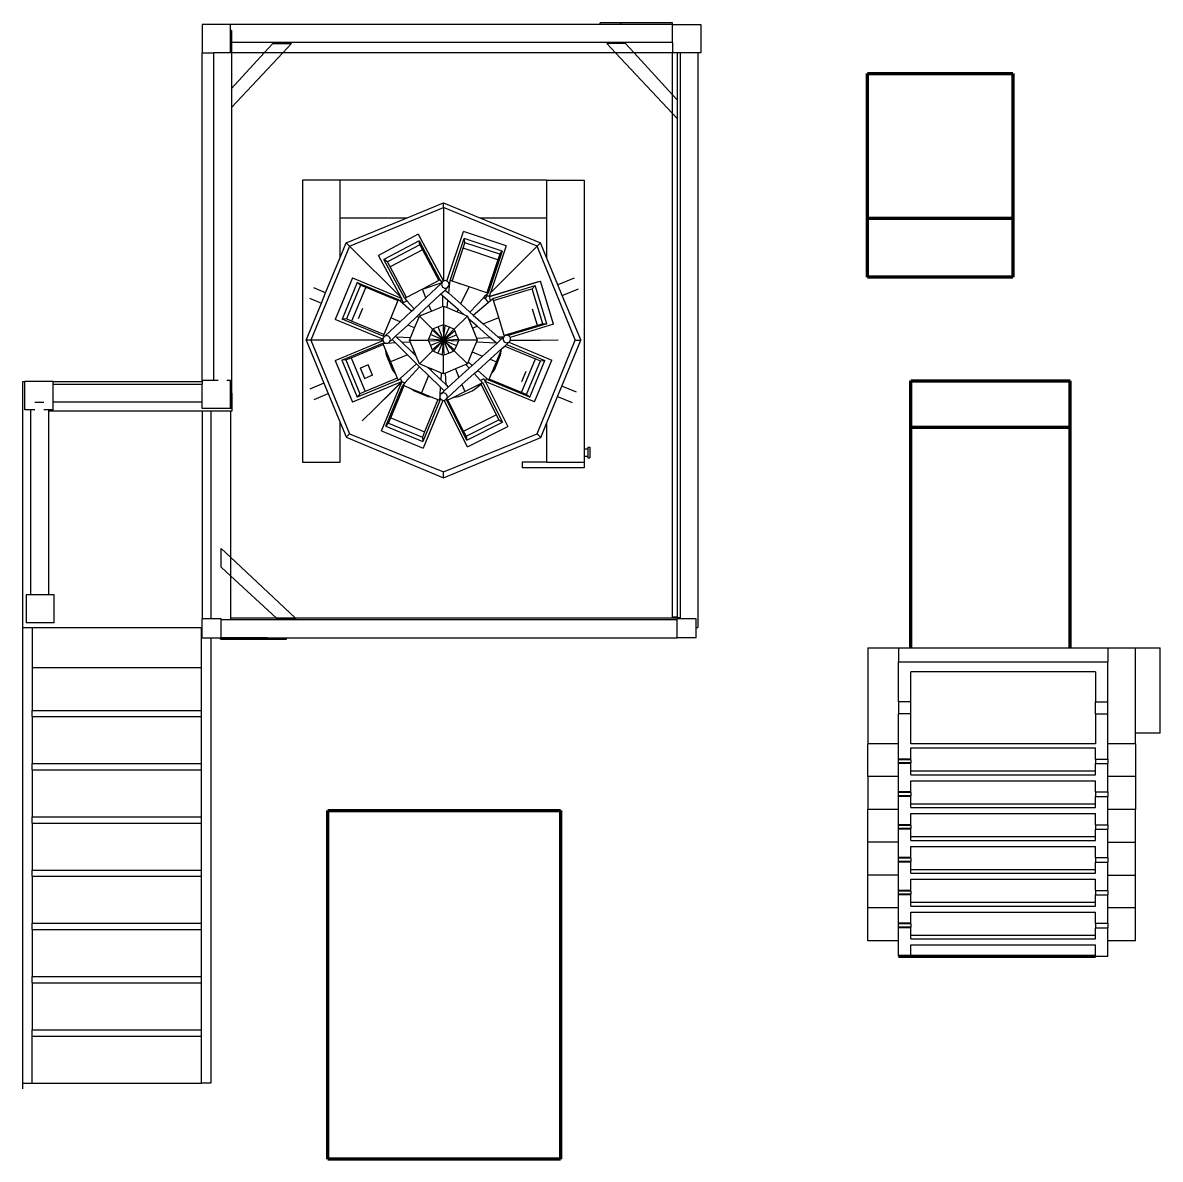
# Model space of a CAD drawing. Header units: centimetres. Extents: x -377814 to 22192, y -2203 to 213441.
# Drawn here: x 11310.3 to 11701.4, y -1447.7 to -1056.7 of the extents above; entities that cross this region are included whole.
import ezdxf

# ---------------------------------------------------------------- set-up
doc = ezdxf.new("R2010")
doc.units = ezdxf.units.CM
doc.header["$LTSCALE"] = 25.4
doc.layers.add('Maquinas', color=200, linetype='Continuous')
doc.layers.add('Muebles', color=112, linetype='Continuous')

msp = doc.modelspace()

# ---------------------------------------------------------------- linework, layer by layer
at = {"layer": 'Maquinas'}
for p, q in [((11371.99, -1057.33), (11371.99, -1067.04)), ((11381.7, -1057.33), (11371.99, -1057.33)), ((11381.7, -1059.36), (11381.7, -1057.33)), ((11508.82, -1057.33), (11381.7, -1057.33)), ((11381.7, -1067.04), (11381.7, -1059.36)), ((11382.04, -1059.36), (11381.7, -1059.36)), ((11382.04, -1059.36), (11382.04, -1063.49)), ((11508.82, -1057.33), (11508.82, -1056.69)), ((11515.94, -1056.69), (11508.82, -1056.69)), ((11515.94, -1057.33), (11508.82, -1057.33)), ((11533.73, -1056.69), (11515.94, -1056.69)), ((11515.94, -1057.33), (11515.94, -1056.69)), ((11533.73, -1057.33), (11515.94, -1057.33)), ((11533.73, -1057.33), (11533.73, -1056.69)), ((11533.73, -1063.49), (11533.73, -1057.33)), ((11533.73, -1057.33), (11543.43, -1057.33)), ((11543.43, -1057.33), (11543.43, -1067.04)), ((11533.73, -1063.49), (11382.04, -1063.49)), ((11382.04, -1063.49), (11382.04, -1067.04)), ((11533.73, -1063.49), (11533.73, -1067.04)), ((11371.99, -1067.04), (11375.88, -1067.04)), ((11371.99, -1179.72), (11371.99, -1067.04)), ((11371.99, -1067.04), (11375.88, -1067.04)), ((11375.88, -1067.04), (11375.88, -1179.72)), ((11381.7, -1067.04), (11375.88, -1067.04)), ((11399.69, -1067.04), (11382.04, -1085.87)), ((11393.29, -1067.04), (11382.04, -1079.32)), ((11393.29, -1067.04), (11382.04, -1067.04)), ((11382.04, -1067.04), (11382.04, -1079.32)), ((11396.25, -1063.8), (11393.29, -1067.04)), ((11399.69, -1067.04), (11393.29, -1067.04)), ((11396.25, -1063.8), (11402.72, -1063.8)), ((11402.72, -1063.8), (11399.69, -1067.04)), ((11514.12, -1067.04), (11399.69, -1067.04)), ((11517.55, -1063.8), (11511.08, -1063.8)), ((11511.08, -1063.8), (11514.12, -1067.04)), ((11514.12, -1067.04), (11533.73, -1087.96)), ((11520.52, -1067.04), (11514.12, -1067.04)), ((11517.55, -1063.8), (11520.52, -1067.04)), ((11533.73, -1067.04), (11520.52, -1067.04)), ((11520.52, -1067.04), (11533.73, -1081.45)), ((11535.34, -1067.04), (11533.73, -1067.04)), ((11533.73, -1081.45), (11533.73, -1067.04)), ((11535.34, -1067.04), (11535.34, -1083.21)), ((11536.28, -1067.04), (11535.34, -1067.04)), ((11536.28, -1067.04), (11536.28, -1261.35)), ((11542.44, -1067.04), (11536.28, -1067.04)), ((11542.44, -1067.04), (11542.44, -1264.72)), ((11543.43, -1067.04), (11542.44, -1067.04)), ((11382.04, -1079.32), (11382.04, -1085.87)), ((11533.73, -1081.45), (11535.34, -1083.21)), ((11533.73, -1087.96), (11533.73, -1081.45)), ((11535.34, -1083.21), (11535.34, -1089.68)), ((11382.04, -1085.87), (11382.04, -1184.16)), ((11533.73, -1087.96), (11535.34, -1089.68)), ((11533.73, -1261.12), (11533.73, -1087.96)), ((11535.34, -1089.68), (11535.34, -1261.12)), ((11406.52, -1110.84), (11406.52, -1207.88)), ((11419.46, -1110.84), (11406.52, -1110.84)), ((11490.38, -1110.84), (11419.46, -1110.84)), ((11419.46, -1123.78), (11419.46, -1110.84)), ((11490.38, -1110.84), (11503.32, -1110.84)), ((11490.38, -1110.84), (11490.38, -1123.78)), ((11503.32, -1110.84), (11503.32, -1203.26)), ((11422.68, -1133.59), (11454.92, -1120.2)), ((11442.43, -1123.78), (11454.92, -1118.6)), ((11454.92, -1120.2), (11454.92, -1118.6)), ((11454.92, -1118.6), (11467.41, -1123.78)), ((11454.92, -1120.2), (11454.92, -1145.58)), ((11487.16, -1133.59), (11454.92, -1120.2)), ((11419.46, -1137.42), (11419.46, -1123.78)), ((11419.46, -1123.78), (11442.43, -1123.78)), ((11421.53, -1132.43), (11442.43, -1123.78)), ((11467.41, -1123.78), (11490.38, -1123.78)), ((11467.41, -1123.78), (11488.31, -1132.43)), ((11490.38, -1123.78), (11490.38, -1137.42)), ((11446.25, -1129.41), (11432.57, -1136.75)), ((11446.25, -1129.41), (11454.92, -1145.58)), ((11456.13, -1145.55), (11461.81, -1128.54)), ((11476.54, -1133.46), (11461.81, -1128.54)), ((11422.68, -1133.59), (11409.33, -1165.83)), ((11419.46, -1137.42), (11421.53, -1132.43)), ((11422.68, -1133.59), (11421.53, -1132.43)), ((11422.68, -1133.59), (11440.34, -1151.25)), ((11446.54, -1131.68), (11434.44, -1138.16)), ((11446.81, -1133.04), (11435.71, -1138.99)), ((11446.81, -1133.04), (11446.54, -1131.68)), ((11446.54, -1131.68), (11453.74, -1145.12)), ((11446.81, -1133.04), (11447.73, -1134.76)), ((11457.24, -1145.34), (11462.07, -1130.88)), ((11461.72, -1134.21), (11462.33, -1132.36)), ((11462.33, -1132.36), (11462.07, -1130.88)), ((11475.08, -1135.22), (11462.07, -1130.88)), ((11474.28, -1136.35), (11462.33, -1132.36)), ((11476.54, -1133.46), (11471.15, -1149.6)), ((11471.15, -1149.6), (11487.16, -1133.59)), ((11487.16, -1133.59), (11488.31, -1132.43)), ((11500.22, -1165.82), (11487.16, -1133.59)), ((11490.38, -1137.42), (11488.31, -1132.43)), ((11414.43, -1149.56), (11419.46, -1137.42)), ((11440.34, -1151.25), (11432.57, -1136.75)), ((11447.73, -1134.76), (11436.63, -1140.71)), ((11447.73, -1134.76), (11453.38, -1145.31)), ((11457.92, -1145.57), (11461.72, -1134.21)), ((11473.66, -1138.2), (11461.72, -1134.21)), ((11475.08, -1135.22), (11470.25, -1149.69)), ((11474.28, -1136.35), (11473.66, -1138.2)), ((11474.28, -1136.35), (11475.08, -1135.22)), ((11494.3, -1146.88), (11490.38, -1137.42)), ((11435.71, -1138.99), (11434.44, -1138.16)), ((11441.65, -1151.6), (11434.44, -1138.16)), ((11436.63, -1140.71), (11435.71, -1138.99)), ((11442.28, -1151.26), (11436.63, -1140.71)), ((11473.66, -1138.2), (11469.87, -1149.56)), ((11423.66, -1144.46), (11417.72, -1158.8)), ((11423.66, -1144.46), (11440.43, -1151.4)), ((11453.38, -1145.31), (11447.7, -1148.36)), ((11453.74, -1145.12), (11453.38, -1145.31)), ((11453.74, -1145.12), (11454.33, -1145.9)), ((11454.92, -1145.58), (11454.33, -1145.9)), ((11454.65, -1145.78), (11454.45, -1146.05)), ((11454.92, -1145.58), (11454.65, -1145.78)), ((11455.23, -1145.45), (11454.92, -1145.58)), ((11455.57, -1145.41), (11455.23, -1145.45)), ((11455.9, -1145.45), (11455.57, -1145.41)), ((11456.13, -1145.55), (11455.9, -1145.45)), ((11456.21, -1145.58), (11456.13, -1145.55)), ((11456.48, -1145.78), (11456.21, -1145.58)), ((11456.69, -1146.05), (11456.48, -1145.78)), ((11457.13, -1146.32), (11457.24, -1145.34)), ((11457.92, -1145.57), (11457.24, -1145.34)), ((11459.94, -1146.24), (11457.92, -1145.57)), ((11470.73, -1150.86), (11487.46, -1145.78)), ((11487.46, -1145.78), (11470.73, -1150.87)), ((11487.46, -1145.78), (11488.28, -1145.53)), ((11492.79, -1160.39), (11488.28, -1145.53)), ((11499.92, -1144.57), (11494.3, -1146.88)), ((11414.43, -1149.56), (11410.4, -1147.89)), ((11412.95, -1153.15), (11414.43, -1149.56)), ((11425.32, -1146.04), (11420.07, -1158.71)), ((11426.39, -1146.92), (11421.57, -1158.55)), ((11428.19, -1147.66), (11423.37, -1159.3)), ((11425.32, -1146.04), (11439.41, -1151.87)), ((11426.39, -1146.92), (11425.32, -1146.04)), ((11426.39, -1146.92), (11428.19, -1147.66)), ((11428.19, -1147.66), (11439.26, -1152.25)), ((11447.7, -1148.36), (11442.28, -1151.26)), ((11447.7, -1148.36), (11454.45, -1146.05)), ((11448.92, -1151.31), (11447.7, -1148.36)), ((11448.92, -1151.31), (11454.3, -1146.28)), ((11453.97, -1150.09), (11455.51, -1148.64)), ((11454.32, -1146.36), (11454.27, -1146.7)), ((11454.27, -1146.7), (11454.32, -1147.03)), ((11454.33, -1146.33), (11454.3, -1146.28)), ((11454.33, -1146.33), (11454.32, -1146.36)), ((11454.32, -1147.03), (11454.45, -1147.35)), ((11454.33, -1145.9), (11454.45, -1146.05)), ((11454.45, -1146.05), (11454.33, -1146.33)), ((11454.45, -1147.35), (11454.65, -1147.61)), ((11454.65, -1147.61), (11454.92, -1147.82)), ((11454.92, -1147.82), (11455.23, -1147.95)), ((11455.23, -1147.95), (11455.57, -1147.99)), ((11455.51, -1148.64), (11456.04, -1148.15)), ((11455.51, -1148.64), (11456.74, -1149.74)), ((11455.57, -1147.99), (11455.86, -1147.96)), ((11455.86, -1147.96), (11455.9, -1147.95)), ((11455.86, -1147.96), (11456.04, -1148.15)), ((11455.9, -1147.95), (11456.21, -1147.82)), ((11456.21, -1147.82), (11456.48, -1147.61)), ((11456.48, -1147.61), (11456.69, -1147.35)), ((11456.74, -1146.19), (11456.69, -1146.05)), ((11456.69, -1147.35), (11456.82, -1147.03)), ((11456.74, -1146.19), (11457.13, -1146.32)), ((11456.82, -1146.36), (11456.74, -1146.19)), ((11456.74, -1149.74), (11457.13, -1146.32)), ((11456.74, -1149.74), (11460.89, -1153.43)), ((11456.86, -1146.7), (11456.82, -1146.36)), ((11456.82, -1147.03), (11456.86, -1146.7)), ((11459.94, -1146.24), (11460.16, -1146.27)), ((11460.72, -1146.5), (11459.94, -1146.24)), ((11460.16, -1146.27), (11460.72, -1146.5)), ((11463.75, -1147.51), (11460.72, -1146.5)), ((11460.89, -1153.43), (11463.75, -1147.51)), ((11469.87, -1149.56), (11463.75, -1147.51)), ((11469.52, -1150.46), (11470.25, -1149.69)), ((11470.25, -1149.69), (11469.87, -1149.56)), ((11470.73, -1150.86), (11471.15, -1149.6)), ((11471.93, -1151.53), (11486.52, -1147.1)), ((11472.14, -1152.22), (11483.77, -1148.68)), ((11483.77, -1148.68), (11485.46, -1148.17)), ((11485.46, -1148.17), (11486.52, -1147.1)), ((11489.12, -1160.22), (11485.46, -1148.17)), ((11490.51, -1160.22), (11486.52, -1147.1)), ((11495.78, -1150.47), (11494.3, -1146.88)), ((11495.78, -1150.47), (11501.39, -1148.17)), ((11407.69, -1165.83), (11412.95, -1153.15)), ((11408.92, -1151.48), (11412.95, -1153.15)), ((11439.26, -1152.25), (11436.79, -1158.21)), ((11439.41, -1151.87), (11439.26, -1152.25)), ((11440.17, -1152.56), (11439.41, -1151.87)), ((11440.17, -1152.56), (11440.55, -1151.64)), ((11443.94, -1155.95), (11440.17, -1152.56)), ((11440.34, -1151.25), (11440.43, -1151.4)), ((11440.43, -1151.4), (11440.62, -1151.48)), ((11440.55, -1151.64), (11440.43, -1151.4)), ((11440.62, -1151.48), (11440.55, -1151.64)), ((11441.24, -1152.92), (11440.55, -1151.64)), ((11441.24, -1152.92), (11442.33, -1152.33)), ((11442.28, -1151.26), (11441.65, -1151.6)), ((11441.65, -1151.6), (11442.33, -1152.33)), ((11442.33, -1152.33), (11444.89, -1155.07)), ((11444.89, -1155.07), (11448.92, -1151.31)), ((11449.96, -1153.83), (11453.97, -1150.09)), ((11454.56, -1150.6), (11453.97, -1150.09)), ((11454.56, -1150.6), (11454.64, -1154.3)), ((11456.46, -1152.27), (11454.56, -1150.6)), ((11456.18, -1154.7), (11456.46, -1152.27)), ((11459.97, -1155.35), (11456.46, -1152.27)), ((11460.89, -1153.43), (11464.04, -1156.23)), ((11464.04, -1156.23), (11468.82, -1151.19)), ((11465.15, -1157.23), (11470.3, -1152.9)), ((11468.82, -1151.19), (11469.52, -1150.46)), ((11468.82, -1151.19), (11469.24, -1151.51)), ((11468.82, -1151.19), (11469.24, -1151.51)), ((11469.24, -1151.51), (11470.1, -1150.65)), ((11469.24, -1151.51), (11470.3, -1152.9)), ((11470.1, -1150.65), (11469.52, -1150.46)), ((11470.73, -1150.86), (11470.1, -1150.65)), ((11470.3, -1152.9), (11471.13, -1152.2)), ((11470.72, -1150.87), (11470.73, -1150.86)), ((11471.13, -1152.2), (11470.72, -1150.87)), ((11470.72, -1150.87), (11470.73, -1150.87)), ((11470.73, -1150.86), (11470.73, -1150.87)), ((11471.13, -1152.2), (11471.93, -1151.53)), ((11472.14, -1152.22), (11471.93, -1151.53)), ((11473.93, -1158.09), (11472.14, -1152.22)), ((11502.13, -1165.78), (11495.78, -1150.47)), ((11425.67, -1158.42), (11427.16, -1154.83)), ((11440.05, -1159.58), (11443.94, -1155.95)), ((11443.94, -1155.95), (11444.89, -1155.07)), ((11445.85, -1157.66), (11446.63, -1156.94)), ((11446.44, -1158.19), (11446.69, -1157.59)), ((11446.63, -1156.94), (11449.96, -1153.83)), ((11446.63, -1156.94), (11447.08, -1157.43)), ((11446.69, -1157.59), (11447.08, -1157.43)), ((11451.21, -1162.11), (11446.69, -1157.59)), ((11447.08, -1157.43), (11450.81, -1155.88)), ((11450.81, -1155.88), (11449.96, -1153.83)), ((11450.81, -1155.88), (11454.64, -1154.3)), ((11454.64, -1154.3), (11454.92, -1154.18)), ((11454.92, -1154.18), (11454.92, -1160.57)), ((11454.92, -1154.18), (11456.18, -1154.7)), ((11456.18, -1154.7), (11459.6, -1156.12)), ((11458.63, -1162.11), (11463.15, -1157.59)), ((11459.6, -1156.12), (11459.97, -1155.35)), ((11459.6, -1156.12), (11461.95, -1157.09)), ((11461.95, -1157.09), (11459.97, -1155.35)), ((11461.95, -1157.09), (11463.15, -1157.59)), ((11463.15, -1157.59), (11463.52, -1158.47)), ((11464.04, -1156.23), (11465.15, -1157.23)), ((11465.15, -1157.23), (11468.57, -1160.27)), ((11487.26, -1160.79), (11485.56, -1155.2)), ((11434.11, -1165.59), (11417.72, -1158.8)), ((11421.57, -1158.55), (11420.07, -1158.71)), ((11434.16, -1164.55), (11420.07, -1158.71)), ((11423.37, -1159.3), (11421.57, -1158.55)), ((11434.44, -1163.88), (11423.37, -1159.3)), ((11436.79, -1158.21), (11434.44, -1163.88)), ((11434.74, -1164.54), (11440.05, -1159.58)), ((11440.05, -1159.58), (11436.79, -1158.21)), ((11438.49, -1164.53), (11442.63, -1160.67)), ((11442.63, -1160.67), (11445.85, -1157.66)), ((11445, -1161.66), (11442.63, -1160.67)), ((11445, -1161.66), (11446.44, -1158.19)), ((11446.44, -1158.19), (11445.85, -1157.66)), ((11453.07, -1161.34), (11451.39, -1162.04)), ((11454.8, -1160.62), (11453.07, -1161.34)), ((11454.92, -1165.83), (11453.07, -1161.34)), ((11454.92, -1160.57), (11454.8, -1160.62)), ((11454.8, -1160.62), (11454.92, -1165.83)), ((11455.49, -1160.81), (11454.92, -1160.57)), ((11454.92, -1165.83), (11455.49, -1160.81)), ((11454.92, -1165.83), (11457.03, -1161.45)), ((11457.03, -1161.45), (11455.49, -1160.81)), ((11458.5, -1162.06), (11457.03, -1161.45)), ((11463.59, -1158.54), (11463.52, -1158.47)), ((11463.52, -1158.47), (11463.56, -1158.57)), ((11463.56, -1158.57), (11463.59, -1158.54)), ((11463.56, -1158.57), (11464.89, -1161.77)), ((11466.52, -1161.11), (11463.59, -1158.54)), ((11464.89, -1161.77), (11466.52, -1161.11)), ((11470.88, -1164.94), (11466.52, -1161.11)), ((11468.57, -1160.27), (11473.93, -1158.09)), ((11468.57, -1160.27), (11473.64, -1164.78)), ((11475.8, -1164.27), (11473.93, -1158.09)), ((11487.26, -1160.79), (11475.8, -1164.27)), ((11490.51, -1160.22), (11477.16, -1164.28)), ((11492.79, -1160.39), (11477.88, -1164.92)), ((11489.12, -1160.22), (11487.26, -1160.79)), ((11489.12, -1160.22), (11490.51, -1160.22)), ((11434.14, -1165.32), (11434.11, -1165.59)), ((11434.27, -1165.01), (11434.14, -1165.32)), ((11434.44, -1163.88), (11434.16, -1164.55)), ((11434.69, -1164.58), (11434.16, -1164.55)), ((11434.48, -1164.74), (11434.27, -1165.01)), ((11434.69, -1164.58), (11434.48, -1164.74)), ((11434.53, -1164.74), (11434.74, -1164.54)), ((11434.74, -1164.54), (11434.69, -1164.58)), ((11435.06, -1164.41), (11434.74, -1164.54)), ((11435.39, -1164.37), (11435.06, -1164.41)), ((11435.73, -1164.41), (11435.39, -1164.37)), ((11436.04, -1164.54), (11435.73, -1164.41)), ((11436.31, -1164.74), (11436.04, -1164.54)), ((11436.51, -1165.01), (11436.31, -1164.74)), ((11436.64, -1165.32), (11436.51, -1165.01)), ((11436.69, -1165.66), (11436.64, -1165.32)), ((11437.25, -1165.7), (11438.49, -1164.53)), ((11438.49, -1164.53), (11438.8, -1164.83)), ((11443.57, -1165.13), (11438.8, -1164.83)), ((11438.8, -1164.83), (11440.63, -1166.6)), ((11443.28, -1165.83), (11443.57, -1165.13)), ((11443.57, -1165.13), (11445, -1161.66)), ((11450.45, -1163.95), (11449.8, -1165.51)), ((11451.09, -1162.38), (11450.45, -1163.95)), ((11454.92, -1165.83), (11450.45, -1163.95)), ((11451.21, -1162.11), (11451.09, -1162.38)), ((11454.92, -1165.83), (11451.09, -1162.38)), ((11451.39, -1162.04), (11451.21, -1162.11)), ((11451.39, -1162.04), (11454.92, -1165.83)), ((11454.92, -1165.83), (11458.5, -1162.06)), ((11454.92, -1165.83), (11458.82, -1162.55)), ((11454.92, -1165.83), (11459.42, -1164)), ((11458.63, -1162.11), (11458.5, -1162.06)), ((11458.82, -1162.55), (11458.63, -1162.11)), ((11459.42, -1164), (11458.82, -1162.55)), ((11460.05, -1165.54), (11459.42, -1164)), ((11464.89, -1161.77), (11466.3, -1165.19)), ((11466.3, -1165.19), (11470.88, -1164.94)), ((11466.3, -1165.19), (11466.56, -1165.83)), ((11473.06, -1166.85), (11470.88, -1164.94)), ((11473.64, -1164.78), (11474.93, -1164.71)), ((11473.64, -1164.78), (11474.67, -1165.7)), ((11475.1, -1165.31), (11474.67, -1165.7)), ((11474.93, -1164.71), (11475.75, -1164.67)), ((11474.93, -1164.71), (11475.09, -1165.24)), ((11475.09, -1165.24), (11475.1, -1165.31)), ((11475.09, -1165.24), (11475.11, -1165.3)), ((11475.11, -1165.3), (11475.1, -1165.31)), ((11475.61, -1164.84), (11475.11, -1165.3)), ((11475.48, -1165.16), (11475.44, -1165.49)), ((11475.61, -1164.84), (11475.48, -1165.16)), ((11475.61, -1164.84), (11475.91, -1164.58)), ((11475.75, -1164.67), (11475.61, -1164.84)), ((11475.82, -1164.58), (11475.75, -1164.67)), ((11475.88, -1164.53), (11475.8, -1164.27)), ((11475.88, -1164.53), (11475.82, -1164.58)), ((11476.09, -1164.37), (11475.88, -1164.53)), ((11476.4, -1164.24), (11476.09, -1164.37)), ((11476.73, -1164.2), (11476.4, -1164.24)), ((11477.07, -1164.24), (11476.73, -1164.2)), ((11477.16, -1164.28), (11477.07, -1164.24)), ((11477.38, -1164.37), (11477.16, -1164.28)), ((11477.65, -1164.58), (11477.38, -1164.37)), ((11477.85, -1164.84), (11477.65, -1164.58)), ((11477.88, -1164.92), (11477.85, -1164.84)), ((11477.98, -1165.16), (11477.88, -1164.92)), ((11478.03, -1165.49), (11477.98, -1165.16)), ((11409.33, -1165.83), (11407.69, -1165.83)), ((11407.69, -1165.83), (11413.85, -1180.69)), ((11434.12, -1165.83), (11409.33, -1165.83)), ((11409.33, -1165.83), (11422.68, -1198.06)), ((11417.72, -1172.85), (11434.16, -1166.04)), ((11420.01, -1172.79), (11434.1, -1166.95)), ((11423.19, -1171.91), (11434.25, -1167.33)), ((11434.11, -1165.59), (11434.1, -1165.66)), ((11434.1, -1165.66), (11434.12, -1165.83)), ((11434.1, -1166.95), (11435.04, -1166.9)), ((11434.1, -1166.95), (11434.25, -1167.33)), ((11434.12, -1165.83), (11434.14, -1165.99)), ((11434.14, -1165.99), (11434.16, -1166.04)), ((11434.16, -1166.04), (11434.27, -1166.31)), ((11434.25, -1167.33), (11435.16, -1169.52)), ((11434.27, -1166.31), (11434.48, -1166.57)), ((11434.48, -1166.57), (11434.74, -1166.78)), ((11434.74, -1166.78), (11435.04, -1166.9)), ((11435.04, -1166.9), (11435.06, -1166.91)), ((11435.06, -1166.91), (11435.39, -1166.95)), ((11435.39, -1166.95), (11435.73, -1166.91)), ((11435.73, -1166.91), (11435.85, -1166.86)), ((11435.85, -1166.86), (11438.3, -1166.73)), ((11435.85, -1166.86), (11436.04, -1166.78)), ((11436.04, -1166.78), (11436.27, -1166.6)), ((11436.27, -1166.61), (11436.31, -1166.57)), ((11436.27, -1166.6), (11436.31, -1166.57)), ((11436.27, -1166.6), (11436.27, -1166.61)), ((11436.27, -1166.6), (11436.27, -1166.61)), ((11436.31, -1166.57), (11437.25, -1165.7)), ((11436.31, -1166.57), (11436.51, -1166.31)), ((11436.51, -1166.31), (11436.64, -1165.99)), ((11436.64, -1165.99), (11436.69, -1165.66)), ((11438.3, -1166.73), (11437.25, -1165.7)), ((11442.55, -1170.9), (11438.3, -1166.73)), ((11440.63, -1166.6), (11443.53, -1166.44)), ((11440.63, -1166.6), (11444.32, -1170.17)), ((11443.28, -1165.83), (11449.67, -1165.83)), ((11443.53, -1166.44), (11443.28, -1165.83)), ((11444.97, -1169.91), (11443.53, -1166.44)), ((11449.8, -1165.51), (11449.67, -1165.83)), ((11449.67, -1165.83), (11449.78, -1166.1)), ((11449.78, -1166.1), (11454.92, -1165.83)), ((11449.78, -1166.1), (11450.43, -1167.67)), ((11454.92, -1165.83), (11449.8, -1165.51)), ((11454.92, -1165.83), (11450.43, -1167.67)), ((11450.43, -1167.67), (11451.08, -1169.23)), ((11451.08, -1169.23), (11454.92, -1165.83)), ((11451.08, -1169.23), (11451.21, -1169.54)), ((11454.92, -1165.83), (11451.49, -1169.66)), ((11454.92, -1165.83), (11453.05, -1170.31)), ((11454.61, -1170.95), (11454.92, -1165.83)), ((11454.92, -1165.83), (11460.05, -1165.54)), ((11454.92, -1165.83), (11456.78, -1170.31)), ((11454.92, -1165.83), (11459.41, -1167.68)), ((11454.92, -1165.83), (11458.76, -1169.24)), ((11454.92, -1165.83), (11460.05, -1166.12)), ((11455.22, -1170.96), (11454.92, -1165.83)), ((11454.92, -1165.83), (11458.42, -1169.63)), ((11458.76, -1169.24), (11458.63, -1169.54)), ((11459.41, -1167.68), (11458.76, -1169.24)), ((11460.05, -1166.12), (11459.41, -1167.68)), ((11460.17, -1165.83), (11460.05, -1165.54)), ((11460.17, -1165.83), (11460.05, -1166.12)), ((11466.56, -1165.83), (11460.17, -1165.83)), ((11466.3, -1166.47), (11464.86, -1169.93)), ((11466.56, -1165.83), (11466.3, -1166.47)), ((11466.3, -1166.47), (11473.06, -1166.85)), ((11468.38, -1171.38), (11473.23, -1167)), ((11470.96, -1172.45), (11475.01, -1168.79)), ((11473.23, -1167), (11473.06, -1166.85)), ((11473.23, -1167), (11474.67, -1165.7)), ((11474.67, -1169.61), (11475.01, -1168.79)), ((11475.01, -1168.79), (11476.01, -1167.89)), ((11475.44, -1165.49), (11475.48, -1165.82)), ((11475.48, -1165.82), (11475.61, -1166.14)), ((11475.61, -1166.14), (11475.82, -1166.4)), ((11475.82, -1166.4), (11476.09, -1166.61)), ((11476.01, -1167.89), (11476.6, -1167.35)), ((11476.01, -1167.89), (11486.54, -1172.25)), ((11476.09, -1166.61), (11476.4, -1166.74)), ((11476.4, -1166.74), (11476.73, -1166.78)), ((11476.6, -1167.35), (11477.41, -1166.62)), ((11476.6, -1167.35), (11489.84, -1172.84)), ((11476.73, -1166.78), (11477.07, -1166.74)), ((11476.78, -1165.54), (11476.82, -1165.49)), ((11477.07, -1166.74), (11477.38, -1166.61)), ((11477.38, -1166.61), (11477.65, -1166.4)), ((11477.41, -1166.62), (11477.65, -1166.4)), ((11477.41, -1166.62), (11492.19, -1172.74)), ((11477.65, -1166.4), (11477.85, -1166.14)), ((11477.85, -1166.14), (11477.97, -1165.86)), ((11477.97, -1165.86), (11488.35, -1165.83)), ((11477.97, -1165.86), (11477.98, -1165.83)), ((11477.98, -1165.83), (11478.03, -1165.49)), ((11477.98, -1165.83), (11488.35, -1165.83)), ((11487.16, -1198.07), (11500.23, -1165.83)), ((11488.35, -1165.83), (11494.33, -1165.81)), ((11495.63, -1181.71), (11502.15, -1165.83)), ((11500.23, -1165.83), (11500.22, -1165.82)), ((11500.23, -1165.83), (11502.15, -1165.83)), ((11502.13, -1165.78), (11502.17, -1165.78)), ((11502.15, -1165.83), (11502.13, -1165.78)), ((11502.15, -1165.83), (11502.17, -1165.78)), ((11417.72, -1172.85), (11423.66, -1187.19)), ((11421.39, -1172.65), (11420.01, -1172.79)), ((11420.01, -1172.79), (11425.26, -1185.46)), ((11421.39, -1172.65), (11423.19, -1171.91)), ((11421.39, -1172.65), (11426.21, -1184.29)), ((11423.19, -1171.91), (11428.01, -1183.55)), ((11435.36, -1171.07), (11435.16, -1169.52)), ((11435.16, -1169.52), (11436.72, -1173.29)), ((11437.39, -1175.95), (11435.36, -1171.07)), ((11442.55, -1170.9), (11436.72, -1173.29)), ((11445.7, -1174), (11442.55, -1170.9)), ((11444.97, -1169.91), (11444.32, -1170.17)), ((11444.32, -1170.17), (11445.58, -1171.38)), ((11445.58, -1171.38), (11444.97, -1169.91)), ((11446.69, -1174.06), (11445.58, -1171.38)), ((11446.69, -1174.06), (11451.21, -1169.54)), ((11451.21, -1169.54), (11451.49, -1169.66)), ((11451.49, -1169.66), (11453.05, -1170.31)), ((11453.05, -1170.31), (11454.61, -1170.95)), ((11454.61, -1170.95), (11454.92, -1171.08)), ((11454.92, -1171.08), (11455.22, -1170.96)), ((11454.92, -1177.47), (11454.92, -1171.08)), ((11455.22, -1170.96), (11456.78, -1170.31)), ((11456.78, -1170.31), (11458.42, -1169.63)), ((11458.42, -1169.63), (11458.63, -1169.54)), ((11463.15, -1174.06), (11458.63, -1169.54)), ((11464.86, -1169.93), (11463.43, -1173.39)), ((11464.8, -1174.61), (11468.38, -1171.38)), ((11464.86, -1169.93), (11468.38, -1171.38)), ((11466.7, -1176.3), (11470.96, -1172.45)), ((11470.96, -1172.45), (11473.12, -1173.34)), ((11474.48, -1171.07), (11472.45, -1175.95)), ((11473.12, -1173.34), (11474.67, -1169.61)), ((11474.67, -1169.61), (11474.48, -1171.07)), ((11481.72, -1183.89), (11486.54, -1172.25)), ((11483.52, -1184.63), (11488.34, -1172.99)), ((11484.59, -1185.51), (11489.84, -1172.84)), ((11486.25, -1187.09), (11492.19, -1172.74)), ((11486.54, -1172.25), (11488.34, -1172.99)), ((11488.34, -1172.99), (11489.84, -1172.84)), ((11426.36, -1175.51), (11426.34, -1175.52)), ((11429.07, -1174.38), (11426.36, -1175.51)), ((11427.85, -1179.09), (11426.36, -1175.51)), ((11430.56, -1177.97), (11429.07, -1174.38)), ((11436.72, -1173.29), (11438.34, -1177.19)), ((11438.34, -1177.19), (11437.39, -1175.95)), ((11440.11, -1178.95), (11445.7, -1174)), ((11446.71, -1175), (11441.69, -1180.61)), ((11446.71, -1175), (11445.7, -1174)), ((11449.59, -1175.26), (11446.69, -1174.06)), ((11449.82, -1178.05), (11446.71, -1175)), ((11449.59, -1175.26), (11450.59, -1176.22)), ((11450.78, -1175.76), (11449.59, -1175.26)), ((11450.78, -1175.76), (11450.59, -1176.22)), ((11450.59, -1176.22), (11454.1, -1179.62)), ((11454.24, -1177.19), (11450.78, -1175.76)), ((11459.04, -1175.76), (11455.58, -1177.2)), ((11462.67, -1174.26), (11459.04, -1175.76)), ((11459.04, -1175.76), (11460.26, -1178.72)), ((11460.26, -1178.72), (11463.82, -1175.5)), ((11463.15, -1174.06), (11462.67, -1174.26)), ((11462.67, -1174.26), (11463.82, -1175.5)), ((11463.43, -1173.39), (11463.15, -1174.06)), ((11463.43, -1173.39), (11464.8, -1174.61)), ((11463.82, -1175.5), (11464.8, -1174.61)), ((11465.53, -1177.36), (11466.7, -1176.3)), ((11466.7, -1176.3), (11469.74, -1179)), ((11470.65, -1179.3), (11471.56, -1177.11)), ((11471.56, -1177.11), (11473.12, -1173.34)), ((11472.45, -1175.95), (11471.56, -1177.11)), ((11483.23, -1176.62), (11481.76, -1180.22)), ((11310.29, -1180.14), (11311.05, -1180.14)), ((11310.29, -1264.89), (11310.29, -1180.14)), ((11311.05, -1189.84), (11311.05, -1180.14)), ((11320.76, -1180.14), (11311.05, -1180.14)), ((11320.76, -1180.14), (11371.99, -1180.14)), ((11320.76, -1181.1), (11320.76, -1180.14)), ((11375.88, -1179.72), (11371.99, -1179.72)), ((11371.99, -1179.72), (11371.99, -1180.14)), ((11371.99, -1180.14), (11371.99, -1181.1)), ((11377.42, -1179.72), (11375.88, -1179.72)), ((11381.7, -1179.72), (11380.5, -1179.72)), ((11381.7, -1189.43), (11381.7, -1179.72)), ((11413.85, -1180.69), (11408.97, -1182.71)), ((11413.85, -1180.69), (11415.34, -1184.27)), ((11440.55, -1180.2), (11423.66, -1187.19)), ((11439.35, -1179.63), (11425.26, -1185.46)), ((11427.82, -1179.1), (11427.85, -1179.09)), ((11430.56, -1177.97), (11427.85, -1179.09)), ((11439.07, -1178.96), (11428.01, -1183.55)), ((11433.59, -1197.12), (11440.6, -1180.21)), ((11440.55, -1180.2), (11437.7, -1183.04)), ((11440.6, -1180.21), (11437.73, -1183.07)), ((11438.34, -1177.19), (11439.07, -1178.96)), ((11439.07, -1178.96), (11439.35, -1179.63)), ((11439.35, -1179.63), (11440.11, -1178.95)), ((11440.6, -1180.14), (11440.11, -1178.95)), ((11440.55, -1180.2), (11440.62, -1180.17)), ((11440.62, -1180.17), (11440.6, -1180.14)), ((11440.64, -1180.17), (11440.6, -1180.14)), ((11440.62, -1180.17), (11440.6, -1180.21)), ((11440.62, -1180.17), (11440.63, -1180.18)), ((11440.64, -1180.17), (11440.63, -1180.18)), ((11440.63, -1180.18), (11440.67, -1180.19)), ((11440.67, -1180.19), (11440.64, -1180.17)), ((11441.69, -1180.61), (11440.67, -1180.19)), ((11441.69, -1180.61), (11441.01, -1181.38)), ((11449.82, -1178.05), (11447.34, -1184)), ((11453.95, -1182.1), (11449.82, -1178.05)), ((11454.1, -1179.62), (11454.24, -1177.19)), ((11454.1, -1179.62), (11455.82, -1181.28)), ((11454.92, -1177.47), (11454.24, -1177.19)), ((11455.58, -1177.2), (11454.92, -1177.47)), ((11455.82, -1181.28), (11455.58, -1177.2)), ((11456.59, -1182.03), (11460.26, -1178.72)), ((11461.29, -1181.19), (11465.53, -1177.36)), ((11462.26, -1183.55), (11467.76, -1180.81)), ((11465.53, -1177.36), (11467.72, -1179.75)), ((11468.85, -1179.18), (11467.72, -1179.75)), ((11467.72, -1179.75), (11468.4, -1180.49)), ((11467.76, -1180.81), (11468.4, -1180.49)), ((11467.76, -1180.81), (11467.93, -1181.15)), ((11468.4, -1180.49), (11475.21, -1194.13)), ((11468.85, -1179.18), (11469.29, -1180.07)), ((11469.74, -1179), (11469.29, -1180.07)), ((11469.49, -1180.46), (11469.29, -1180.07)), ((11486.25, -1187.09), (11469.29, -1180.07)), ((11469.49, -1180.46), (11477.04, -1195.6)), ((11469.74, -1179), (11470.5, -1179.68)), ((11470.5, -1179.68), (11470.65, -1179.3)), ((11484.59, -1185.51), (11470.5, -1179.68)), ((11481.72, -1183.89), (11470.65, -1179.3)), ((11371.99, -1181.1), (11320.76, -1181.1)), ((11320.76, -1187.25), (11320.76, -1181.1)), ((11371.99, -1187.25), (11371.99, -1181.1)), ((11382.15, -1184.16), (11382.04, -1184.16)), ((11382.04, -1184.16), (11382.04, -1189.43)), ((11382.15, -1184.16), (11382.15, -1190.32)), ((11410.45, -1186.3), (11415.34, -1184.27)), ((11415.34, -1184.27), (11419.46, -1194.23)), ((11426.21, -1184.29), (11425.26, -1185.46)), ((11428.01, -1183.55), (11426.21, -1184.29)), ((11437.7, -1183.04), (11431.28, -1189.47)), ((11437.73, -1183.07), (11431.28, -1189.47)), ((11435.17, -1195.46), (11441.01, -1181.38)), ((11436.8, -1192.59), (11441.38, -1181.53)), ((11437.7, -1183.04), (11437.73, -1183.07)), ((11441.01, -1181.38), (11441.38, -1181.53)), ((11441.38, -1181.53), (11443.62, -1182.46)), ((11444.8, -1183.36), (11443.62, -1182.46)), ((11443.62, -1182.46), (11447.34, -1184)), ((11449.68, -1185.38), (11444.8, -1183.36)), ((11447.34, -1184), (11451.15, -1185.58)), ((11453.79, -1184.85), (11453.72, -1185)), ((11453.79, -1184.85), (11453.95, -1182.1)), ((11453.85, -1184.68), (11453.79, -1184.85)), ((11454.06, -1184.42), (11453.85, -1184.68)), ((11455.18, -1183.31), (11453.95, -1182.1)), ((11454.06, -1184.32), (11455.18, -1183.31)), ((11454.11, -1184.38), (11454.06, -1184.32)), ((11454.11, -1184.38), (11454.06, -1184.42)), ((11454.33, -1184.21), (11454.11, -1184.38)), ((11454.64, -1184.08), (11454.33, -1184.21)), ((11454.97, -1184.04), (11454.64, -1184.08)), ((11455.31, -1184.08), (11454.97, -1184.04)), ((11455.18, -1183.31), (11456.59, -1182.03)), ((11455.62, -1184.21), (11455.31, -1184.08)), ((11455.89, -1184.42), (11455.62, -1184.21)), ((11455.82, -1181.28), (11456.59, -1182.03)), ((11456.09, -1184.68), (11455.89, -1184.42)), ((11456.22, -1185), (11456.09, -1184.68)), ((11456.16, -1185.83), (11461.29, -1181.19)), ((11458.02, -1185.67), (11462.26, -1183.55)), ((11465.04, -1183.36), (11460.16, -1185.38)), ((11461.29, -1181.19), (11462.26, -1183.55)), ((11467.93, -1181.15), (11465.04, -1183.36)), ((11467.93, -1181.15), (11473.1, -1191.52)), ((11483.52, -1184.63), (11481.72, -1183.89)), ((11483.52, -1184.63), (11484.59, -1185.51)), ((11494.16, -1185.3), (11495.63, -1181.71)), ((11500.68, -1183.78), (11495.63, -1181.71)), ((11314.45, -1187.24), (11317.57, -1187.24)), ((11371.99, -1187.25), (11320.76, -1187.25)), ((11320.76, -1189.84), (11320.76, -1187.25)), ((11371.99, -1189.43), (11371.99, -1187.25)), ((11453.68, -1186.63), (11447.84, -1200.71)), ((11454.76, -1186.6), (11447.94, -1203.06)), ((11453.02, -1186.35), (11448.43, -1197.41)), ((11451.15, -1185.58), (11449.68, -1185.38)), ((11451.15, -1185.58), (11453.02, -1186.35)), ((11453.02, -1186.35), (11453.68, -1186.63)), ((11453.72, -1185), (11453.68, -1185.33)), ((11453.68, -1185.33), (11453.72, -1185.67)), ((11453.68, -1186.63), (11453.74, -1185.69)), ((11453.72, -1185.67), (11453.74, -1185.69)), ((11453.74, -1185.69), (11453.85, -1185.98)), ((11453.85, -1185.98), (11454.06, -1186.25)), ((11454.06, -1186.25), (11454.33, -1186.45)), ((11454.33, -1186.45), (11454.64, -1186.58)), ((11454.64, -1186.58), (11454.76, -1186.6)), ((11454.76, -1186.6), (11454.97, -1186.62)), ((11454.97, -1186.63), (11455.2, -1186.6)), ((11454.97, -1186.62), (11454.97, -1186.63)), ((11455.2, -1186.6), (11455.31, -1186.58)), ((11463.15, -1202.53), (11455.2, -1186.6)), ((11455.31, -1186.58), (11455.62, -1186.45)), ((11455.62, -1186.45), (11455.89, -1186.25)), ((11455.75, -1186.19), (11456.16, -1185.83)), ((11455.89, -1186.25), (11456.09, -1185.99)), ((11456.09, -1185.98), (11456.16, -1185.83)), ((11456.09, -1185.99), (11456.09, -1185.98)), ((11456.12, -1186.61), (11456.09, -1185.99)), ((11456.12, -1186.61), (11456.49, -1186.43)), ((11462.93, -1200.25), (11456.12, -1186.61)), ((11456.16, -1185.83), (11456.22, -1185.67)), ((11456.27, -1185.33), (11456.22, -1185)), ((11456.22, -1185.67), (11456.27, -1185.33)), ((11456.49, -1186.43), (11458.02, -1185.67)), ((11461.83, -1197.14), (11456.49, -1186.43)), ((11460.16, -1185.38), (11458.02, -1185.67)), ((11490.38, -1194.52), (11494.16, -1185.3)), ((11494.16, -1185.3), (11499.2, -1187.37)), ((11312.93, -1189.84), (11311.05, -1189.84)), ((11312.93, -1189.84), (11312.93, -1253.45)), ((11314.45, -1189.84), (11312.93, -1189.84)), ((11319.09, -1189.84), (11317.57, -1189.84)), ((11320.76, -1189.84), (11319.09, -1189.84)), ((11319.09, -1189.84), (11319.09, -1190.32)), ((11319.09, -1190.32), (11319.09, -1253.45)), ((11371.99, -1190.32), (11319.09, -1190.32)), ((11381.7, -1189.43), (11371.99, -1189.43)), ((11374.98, -1190.32), (11371.99, -1190.32)), ((11371.99, -1190.32), (11371.99, -1261.76)), ((11374.98, -1190.32), (11374.98, -1261.76)), ((11381.7, -1190.32), (11374.98, -1190.32)), ((11382.04, -1189.43), (11381.7, -1189.43)), ((11381.7, -1190.32), (11381.7, -1240.54)), ((11382.15, -1190.32), (11381.7, -1190.32)), ((11431.28, -1189.47), (11427.04, -1193.68)), ((11436.05, -1194.39), (11436.8, -1192.59)), ((11436.8, -1192.59), (11448.43, -1197.41)), ((11461.83, -1197.14), (11473.1, -1191.52)), ((11473.1, -1191.52), (11473.97, -1193.27)), ((11419.46, -1207.88), (11419.46, -1194.23)), ((11419.46, -1194.23), (11421.51, -1199.17)), ((11436.05, -1194.39), (11435.17, -1195.46)), ((11435.17, -1195.46), (11447.84, -1200.71)), ((11436.05, -1194.39), (11447.69, -1199.21)), ((11462.7, -1198.89), (11473.97, -1193.27)), ((11462.93, -1200.25), (11475.21, -1194.13)), ((11463.15, -1202.53), (11477.04, -1195.6)), ((11473.97, -1193.27), (11475.21, -1194.13)), ((11488.41, -1199.32), (11490.38, -1194.52)), ((11490.38, -1194.52), (11490.38, -1207.88)), ((11421.51, -1199.17), (11421.48, -1199.2)), ((11421.48, -1199.2), (11421.53, -1199.22)), ((11421.51, -1199.17), (11421.53, -1199.22)), ((11422.68, -1198.07), (11421.53, -1199.22)), ((11421.53, -1199.22), (11454.92, -1213.19)), ((11422.68, -1198.06), (11422.68, -1198.07)), ((11422.68, -1198.07), (11454.92, -1211.2)), ((11433.59, -1197.12), (11447.94, -1203.06)), ((11448.43, -1197.41), (11447.69, -1199.21)), ((11447.69, -1199.21), (11447.84, -1200.71)), ((11454.92, -1211.2), (11487.16, -1198.07)), ((11454.92, -1213.19), (11488.41, -1199.32)), ((11462.7, -1198.89), (11461.83, -1197.14)), ((11462.7, -1198.89), (11462.93, -1200.25)), ((11488.41, -1199.32), (11487.16, -1198.07)), ((11487.16, -1198.07), (11487.16, -1198.07)), ((11503.32, -1203.26), (11504.61, -1203.26)), ((11503.32, -1203.26), (11503.32, -1205.84)), ((11504.61, -1202.74), (11505.26, -1202.74)), ((11504.61, -1202.74), (11504.61, -1203.26)), ((11504.61, -1203.26), (11504.61, -1205.84)), ((11505.26, -1202.74), (11505.26, -1206.36)), ((11406.52, -1207.88), (11419.46, -1207.88)), ((11490.38, -1207.88), (11481.97, -1207.88)), ((11481.97, -1207.88), (11481.97, -1209.82)), ((11490.38, -1207.88), (11503.32, -1207.88)), ((11503.32, -1205.84), (11504.61, -1205.84)), ((11503.32, -1205.84), (11503.32, -1207.88)), ((11503.32, -1207.88), (11503.32, -1209.82)), ((11504.61, -1205.84), (11504.61, -1206.36)), ((11504.61, -1206.36), (11505.26, -1206.36)), ((11454.92, -1213.19), (11454.92, -1211.2)), ((11454.92, -1211.2), (11454.92, -1211.2)), ((11503.32, -1209.82), (11481.97, -1209.82)), ((11378.46, -1243.97), (11378.46, -1237.5)), ((11378.46, -1237.5), (11381.7, -1240.54)), ((11381.7, -1240.54), (11381.7, -1246.94)), ((11381.7, -1240.54), (11403.9, -1261.35)), ((11378.46, -1243.97), (11381.7, -1246.94)), ((11381.7, -1246.94), (11381.7, -1261.35)), ((11381.7, -1246.94), (11397.42, -1261.35)), ((11311.44, -1253.45), (11311.44, -1263.15)), ((11312.93, -1253.45), (11311.44, -1253.45)), ((11319.09, -1253.45), (11312.93, -1253.45)), ((11321.14, -1253.45), (11319.09, -1253.45)), ((11321.14, -1263.15), (11321.14, -1253.45)), ((11321.14, -1263.15), (11311.44, -1263.15)), ((11374.98, -1261.76), (11371.99, -1261.76)), ((11371.99, -1264.89), (11371.99, -1261.76)), ((11378.46, -1261.76), (11374.98, -1261.76)), ((11378.46, -1262.07), (11378.46, -1261.76)), ((11381.7, -1262.07), (11378.46, -1262.07)), ((11378.46, -1268.23), (11378.46, -1262.07)), ((11381.7, -1261.35), (11381.7, -1262.07)), ((11381.7, -1261.35), (11397.42, -1261.35)), ((11535.34, -1262.07), (11381.7, -1262.07)), ((11397.42, -1261.35), (11403.9, -1261.35)), ((11397.42, -1261.35), (11397.87, -1261.76)), ((11397.87, -1261.76), (11404.34, -1261.76)), ((11403.9, -1261.35), (11533.73, -1261.35)), ((11403.9, -1261.35), (11404.34, -1261.76)), ((11535.34, -1261.12), (11533.73, -1261.12)), ((11533.73, -1261.35), (11533.73, -1261.12)), ((11533.73, -1261.35), (11535.34, -1261.35)), ((11535.34, -1261.12), (11535.34, -1261.35)), ((11536.28, -1261.35), (11535.34, -1261.35)), ((11535.34, -1262.07), (11535.34, -1261.76)), ((11536.28, -1261.76), (11535.34, -1261.76)), ((11535.34, -1268.23), (11535.34, -1262.07)), ((11536.28, -1261.35), (11536.28, -1261.76)), ((11541.81, -1261.76), (11536.28, -1261.76)), ((11541.81, -1264.72), (11541.81, -1261.76)), ((11313.53, -1264.89), (11310.29, -1264.89)), ((11310.29, -1421.44), (11310.29, -1264.89)), ((11371.75, -1264.89), (11313.53, -1264.89)), ((11313.53, -1264.89), (11313.53, -1278.44)), ((11371.99, -1264.89), (11371.75, -1264.89)), ((11371.75, -1278.44), (11371.75, -1264.89)), ((11371.99, -1268.23), (11371.99, -1264.89)), ((11541.81, -1268.23), (11541.81, -1264.72)), ((11541.81, -1264.72), (11542.44, -1264.72)), ((11371.99, -1268.23), (11374.98, -1268.23)), ((11371.99, -1268.23), (11378.46, -1268.23)), ((11371.99, -1268.23), (11378.46, -1268.23)), ((11374.98, -1268.23), (11378.28, -1268.23)), ((11374.98, -1268.23), (11374.98, -1421.44)), ((11378.28, -1268.77), (11378.28, -1268.23)), ((11378.46, -1268.23), (11378.28, -1268.23)), ((11378.28, -1268.77), (11394.45, -1268.77)), ((11378.46, -1268.23), (11535.34, -1268.23)), ((11394.45, -1268.23), (11378.46, -1268.23)), ((11394.45, -1268.77), (11394.45, -1268.23)), ((11394.45, -1268.77), (11400.92, -1268.77)), ((11400.92, -1268.77), (11400.92, -1268.23)), ((11541.81, -1268.23), (11535.34, -1268.23)), ((11600.83, -1271.75), (11611.42, -1271.75)), ((11600.83, -1271.75), (11600.83, -1304.74)), ((11611.42, -1271.75), (11683.38, -1271.75)), ((11611.42, -1271.75), (11611.42, -1276.51)), ((11683.38, -1271.75), (11692.91, -1271.75)), ((11683.38, -1271.75), (11683.38, -1276.51)), ((11692.91, -1301.11), (11692.91, -1271.75)), ((11692.91, -1271.75), (11701.37, -1271.75)), ((11701.37, -1301.11), (11701.37, -1271.75)), ((11313.53, -1278.44), (11371.75, -1278.44)), ((11313.53, -1278.44), (11313.53, -1293.23)), ((11371.75, -1293.23), (11371.75, -1278.44)), ((11611.42, -1290.3), (11611.42, -1276.51)), ((11611.42, -1276.51), (11683.38, -1276.51)), ((11683.38, -1290.31), (11683.38, -1276.51)), ((11679.15, -1280), (11615.65, -1280)), ((11615.65, -1290.3), (11615.65, -1280)), ((11679.15, -1280), (11679.15, -1290.31)), ((11615.65, -1290.3), (11611.42, -1290.3)), ((11611.42, -1290.3), (11611.42, -1294.44)), ((11615.65, -1294.44), (11615.65, -1290.3)), ((11679.15, -1290.31), (11683.38, -1290.31)), ((11679.15, -1294.43), (11679.15, -1290.31)), ((11683.38, -1294.43), (11683.38, -1290.31)), ((11313.53, -1293.23), (11371.75, -1293.23)), ((11313.53, -1295.38), (11313.53, -1293.23)), ((11371.75, -1295.38), (11371.75, -1293.23)), ((11615.65, -1294.44), (11611.42, -1294.44)), ((11611.42, -1304.74), (11611.42, -1294.44)), ((11615.65, -1304.74), (11615.65, -1294.44)), ((11679.15, -1294.43), (11683.38, -1294.43)), ((11679.15, -1294.43), (11679.15, -1304.74)), ((11683.38, -1304.74), (11683.38, -1294.43)), ((11313.53, -1295.38), (11371.75, -1295.38)), ((11313.53, -1295.38), (11313.53, -1311.55)), ((11371.75, -1311.55), (11371.75, -1295.38)), ((11692.91, -1304.74), (11692.91, -1301.11)), ((11701.37, -1301.11), (11692.91, -1301.11)), ((11611.42, -1304.74), (11600.83, -1304.74)), ((11600.83, -1316.03), (11600.83, -1304.74)), ((11611.42, -1310), (11611.42, -1304.74)), ((11679.15, -1304.74), (11615.65, -1304.74)), ((11615.65, -1306.15), (11679.15, -1306.15)), ((11615.65, -1310), (11615.65, -1306.15)), ((11679.15, -1310.01), (11679.15, -1306.15)), ((11692.91, -1304.74), (11683.38, -1304.74)), ((11683.38, -1310.01), (11683.38, -1304.74)), ((11692.91, -1304.74), (11692.91, -1316.03)), ((11615.65, -1310), (11611.42, -1310)), ((11611.42, -1310.22), (11611.42, -1310)), ((11615.65, -1310.22), (11615.65, -1310)), ((11679.15, -1310.01), (11683.38, -1310.01)), ((11679.15, -1310.01), (11679.15, -1311.53)), ((11683.38, -1310.01), (11683.38, -1311.53)), ((11683.38, -1310.1), (11683.38, -1310.1)), ((11313.53, -1311.55), (11371.75, -1311.55)), ((11313.53, -1313.69), (11313.53, -1311.55)), ((11313.53, -1313.69), (11371.75, -1313.69)), ((11313.53, -1313.69), (11313.53, -1329.86)), ((11371.75, -1313.69), (11371.75, -1311.55)), ((11371.75, -1329.86), (11371.75, -1313.69)), ((11615.65, -1310.22), (11611.42, -1310.22)), ((11611.42, -1311.32), (11611.42, -1310.22)), ((11615.65, -1311.32), (11611.42, -1311.32)), ((11611.42, -1311.54), (11611.42, -1311.32)), ((11611.42, -1316.03), (11611.42, -1311.54)), ((11615.65, -1311.54), (11611.42, -1311.54)), ((11615.65, -1310.22), (11615.65, -1311.32)), ((11615.65, -1311.54), (11615.65, -1311.32)), ((11615.65, -1314.04), (11615.65, -1311.54)), ((11679.15, -1311.53), (11683.38, -1311.53)), ((11679.15, -1314.04), (11679.15, -1311.53)), ((11683.38, -1316.03), (11683.38, -1311.53)), ((11611.42, -1316.03), (11600.83, -1316.03)), ((11600.83, -1316.03), (11600.83, -1327.32)), ((11611.42, -1321.29), (11611.42, -1316.03)), ((11615.65, -1314.04), (11679.15, -1314.04)), ((11615.65, -1315.39), (11615.65, -1314.04)), ((11615.65, -1315.39), (11679.15, -1315.39)), ((11615.65, -1317.44), (11679.15, -1317.44)), ((11615.65, -1321.29), (11615.65, -1317.44)), ((11679.15, -1315.39), (11679.15, -1314.04)), ((11679.15, -1321.3), (11679.15, -1317.44)), ((11692.91, -1316.03), (11683.38, -1316.03)), ((11683.38, -1321.3), (11683.38, -1316.03)), ((11692.91, -1316.03), (11692.91, -1327.32)), ((11615.65, -1321.29), (11611.42, -1321.29)), ((11611.42, -1321.51), (11611.42, -1321.29)), ((11615.65, -1321.52), (11611.42, -1321.51)), ((11611.42, -1322.61), (11611.42, -1321.51)), ((11615.65, -1321.52), (11615.65, -1321.29)), ((11615.65, -1321.52), (11615.65, -1322.61)), ((11679.15, -1321.3), (11683.38, -1321.3)), ((11679.15, -1321.3), (11679.15, -1322.83)), ((11683.38, -1321.3), (11683.38, -1322.83)), ((11683.38, -1321.39), (11683.38, -1321.39)), ((11615.65, -1322.61), (11611.42, -1322.61)), ((11611.42, -1322.84), (11611.42, -1322.61)), ((11611.42, -1327.32), (11611.42, -1322.84)), ((11615.65, -1322.84), (11611.42, -1322.84)), ((11615.65, -1322.84), (11615.65, -1322.61)), ((11615.65, -1325.34), (11615.65, -1322.84)), ((11615.65, -1325.34), (11679.15, -1325.34)), ((11615.65, -1326.68), (11615.65, -1325.34)), ((11679.15, -1322.83), (11683.38, -1322.83)), ((11679.15, -1325.34), (11679.15, -1322.83)), ((11679.15, -1326.68), (11679.15, -1325.34)), ((11683.38, -1327.32), (11683.38, -1322.83)), ((11611.42, -1327.32), (11600.83, -1327.32)), ((11600.83, -1338.62), (11600.83, -1327.32)), ((11611.42, -1332.58), (11611.42, -1327.32)), ((11615.65, -1326.68), (11679.15, -1326.68)), ((11615.65, -1328.74), (11679.15, -1328.74)), ((11615.65, -1332.58), (11615.65, -1328.74)), ((11679.15, -1332.59), (11679.15, -1328.74)), ((11692.91, -1327.32), (11683.38, -1327.32)), ((11683.38, -1332.59), (11683.38, -1327.32)), ((11692.91, -1338.62), (11692.91, -1327.32)), ((11313.53, -1329.86), (11371.75, -1329.86)), ((11313.53, -1332.01), (11313.53, -1329.86)), ((11313.53, -1332.01), (11371.75, -1332.01)), ((11313.53, -1332.01), (11313.53, -1348.18)), ((11371.75, -1332.01), (11371.75, -1329.86)), ((11371.75, -1348.18), (11371.75, -1332.01)), ((11615.65, -1332.58), (11611.42, -1332.58)), ((11611.42, -1332.81), (11611.42, -1332.58)), ((11615.65, -1332.81), (11611.42, -1332.81)), ((11611.42, -1333.9), (11611.42, -1332.81)), ((11615.65, -1332.81), (11615.65, -1332.58)), ((11615.65, -1332.81), (11615.65, -1333.9)), ((11679.15, -1332.59), (11683.38, -1332.59)), ((11679.15, -1332.59), (11679.15, -1334.12)), ((11683.38, -1332.59), (11683.38, -1334.12)), ((11683.38, -1332.68), (11683.38, -1332.69)), ((11615.65, -1333.9), (11611.42, -1333.9)), ((11611.42, -1334.13), (11611.42, -1333.9)), ((11611.42, -1338.62), (11611.42, -1334.13)), ((11615.65, -1334.13), (11611.42, -1334.13)), ((11615.65, -1334.13), (11615.65, -1333.9)), ((11615.65, -1336.63), (11615.65, -1334.13)), ((11615.65, -1336.63), (11679.15, -1336.63)), ((11615.65, -1337.97), (11615.65, -1336.63)), ((11679.15, -1334.12), (11683.38, -1334.12)), ((11679.15, -1336.63), (11679.15, -1334.12)), ((11679.15, -1337.97), (11679.15, -1336.63)), ((11683.38, -1338.62), (11683.38, -1334.12)), ((11600.83, -1349.91), (11600.83, -1338.62)), ((11611.42, -1338.62), (11600.83, -1338.62)), ((11611.42, -1343.87), (11611.42, -1338.62)), ((11615.65, -1337.97), (11679.15, -1337.97)), ((11615.65, -1340.03), (11679.15, -1340.03)), ((11615.65, -1343.87), (11615.65, -1340.03)), ((11679.15, -1343.89), (11679.15, -1340.03)), ((11683.38, -1338.62), (11692.91, -1338.62)), ((11683.38, -1343.89), (11683.38, -1338.62)), ((11692.91, -1349.91), (11692.91, -1338.62)), ((11615.65, -1343.87), (11611.42, -1343.87)), ((11611.42, -1344.1), (11611.42, -1343.87)), ((11615.65, -1344.1), (11611.42, -1344.1)), ((11611.42, -1345.19), (11611.42, -1344.1)), ((11615.65, -1345.2), (11611.42, -1345.19)), ((11611.42, -1345.42), (11611.42, -1345.19)), ((11615.65, -1344.1), (11615.65, -1343.87)), ((11615.65, -1344.1), (11615.65, -1345.2)), ((11615.65, -1345.42), (11615.65, -1345.2)), ((11679.15, -1343.89), (11683.38, -1343.89)), ((11679.15, -1343.89), (11679.15, -1345.41)), ((11683.38, -1343.89), (11683.38, -1345.41)), ((11683.38, -1343.97), (11683.38, -1343.98)), ((11313.53, -1348.18), (11371.75, -1348.18)), ((11313.53, -1350.32), (11313.53, -1348.18)), ((11371.75, -1350.32), (11371.75, -1348.18)), ((11611.42, -1349.91), (11611.42, -1345.42)), ((11615.65, -1345.42), (11611.42, -1345.42)), ((11615.65, -1347.92), (11615.65, -1345.42)), ((11615.65, -1347.92), (11679.15, -1347.92)), ((11615.65, -1349.27), (11615.65, -1347.92)), ((11679.15, -1345.41), (11683.38, -1345.41)), ((11679.15, -1347.92), (11679.15, -1345.41)), ((11679.15, -1349.27), (11679.15, -1347.92)), ((11683.38, -1349.91), (11683.38, -1345.41)), ((11313.53, -1350.32), (11371.75, -1350.32)), ((11313.53, -1350.32), (11313.53, -1366.49)), ((11371.75, -1366.49), (11371.75, -1350.32)), ((11600.83, -1361.2), (11600.83, -1349.91)), ((11611.42, -1349.91), (11600.83, -1349.91)), ((11611.42, -1355.17), (11611.42, -1349.91)), ((11615.65, -1349.27), (11679.15, -1349.27)), ((11615.65, -1351.32), (11679.15, -1351.32)), ((11615.65, -1355.17), (11615.65, -1351.32)), ((11679.15, -1355.18), (11679.15, -1351.32)), ((11683.38, -1349.91), (11692.91, -1349.91)), ((11683.38, -1355.18), (11683.38, -1349.91)), ((11692.91, -1361.2), (11692.91, -1349.91)), ((11615.65, -1355.17), (11611.42, -1355.17)), ((11611.42, -1355.39), (11611.42, -1355.17)), ((11615.65, -1355.39), (11611.42, -1355.39)), ((11611.42, -1356.49), (11611.42, -1355.39)), ((11615.65, -1356.49), (11611.42, -1356.49)), ((11611.42, -1356.71), (11611.42, -1356.49)), ((11611.42, -1361.2), (11611.42, -1356.71)), ((11615.65, -1356.71), (11611.42, -1356.71)), ((11615.65, -1355.39), (11615.65, -1355.17)), ((11615.65, -1355.39), (11615.65, -1356.49)), ((11615.65, -1356.71), (11615.65, -1356.49)), ((11615.65, -1359.21), (11615.65, -1356.71)), ((11679.15, -1355.18), (11683.38, -1355.18)), ((11679.15, -1355.18), (11679.15, -1356.7)), ((11679.15, -1356.7), (11683.38, -1356.7)), ((11679.15, -1359.21), (11679.15, -1356.7)), ((11683.38, -1355.18), (11683.38, -1356.7)), ((11683.38, -1355.27), (11683.38, -1355.27)), ((11683.38, -1361.2), (11683.38, -1356.7)), ((11615.65, -1359.21), (11679.15, -1359.21)), ((11615.65, -1360.56), (11615.65, -1359.21)), ((11615.65, -1360.56), (11679.15, -1360.56)), ((11679.15, -1360.56), (11679.15, -1359.21)), ((11611.42, -1361.2), (11600.83, -1361.2)), ((11600.83, -1372.49), (11600.83, -1361.2)), ((11611.42, -1366.46), (11611.42, -1361.2)), ((11615.65, -1362.61), (11679.15, -1362.61)), ((11615.65, -1366.46), (11615.65, -1362.61)), ((11679.15, -1366.47), (11679.15, -1362.61)), ((11692.91, -1361.2), (11683.38, -1361.2)), ((11683.38, -1366.47), (11683.38, -1361.2)), ((11692.91, -1372.49), (11692.91, -1361.2)), ((11313.53, -1366.49), (11371.75, -1366.49)), ((11313.53, -1368.64), (11313.53, -1366.49)), ((11313.53, -1368.64), (11371.75, -1368.64)), ((11313.53, -1368.64), (11313.53, -1384.81)), ((11371.75, -1368.64), (11371.75, -1366.49)), ((11371.75, -1384.81), (11371.75, -1368.64)), ((11615.65, -1366.46), (11611.42, -1366.46)), ((11611.42, -1366.68), (11611.42, -1366.46)), ((11615.65, -1366.69), (11611.42, -1366.68)), ((11611.42, -1367.78), (11611.42, -1366.68)), ((11615.65, -1367.78), (11611.42, -1367.78)), ((11611.42, -1368.01), (11611.42, -1367.78)), ((11611.42, -1372.49), (11611.42, -1368.01)), ((11615.65, -1368.01), (11611.42, -1368.01)), ((11615.65, -1366.69), (11615.65, -1366.46)), ((11615.65, -1366.69), (11615.65, -1367.78)), ((11615.65, -1368.01), (11615.65, -1367.78)), ((11615.65, -1370.51), (11615.65, -1368.01)), ((11679.15, -1366.47), (11683.38, -1366.47)), ((11679.15, -1366.47), (11679.15, -1368)), ((11679.15, -1368), (11683.38, -1368)), ((11679.15, -1370.51), (11679.15, -1368)), ((11683.38, -1366.47), (11683.38, -1368)), ((11683.38, -1366.56), (11683.38, -1366.56)), ((11683.38, -1372.49), (11683.38, -1368)), ((11611.42, -1372.49), (11600.83, -1372.49)), ((11611.42, -1377.75), (11611.42, -1372.49)), ((11615.65, -1370.51), (11679.15, -1370.51)), ((11615.65, -1371.85), (11615.65, -1370.51)), ((11615.65, -1371.85), (11679.15, -1371.85)), ((11679.15, -1371.85), (11679.15, -1370.51)), ((11692.91, -1372.49), (11683.38, -1372.49)), ((11683.38, -1377.76), (11683.38, -1372.49)), ((11615.65, -1373.91), (11679.15, -1373.91)), ((11615.65, -1377.75), (11615.65, -1373.91)), ((11679.15, -1377.76), (11679.15, -1373.91)), ((11679.15, -1377.76), (11683.38, -1377.76)), ((11313.53, -1384.81), (11371.75, -1384.81)), ((11313.53, -1386.95), (11313.53, -1384.81)), ((11313.53, -1386.95), (11371.75, -1386.95)), ((11313.53, -1386.95), (11313.53, -1403.13)), ((11371.75, -1386.95), (11371.75, -1384.81)), ((11371.75, -1403.13), (11371.75, -1386.95)), ((11313.53, -1403.13), (11371.75, -1403.13)), ((11313.53, -1405.27), (11313.53, -1403.13)), ((11371.75, -1405.27), (11371.75, -1403.13)), ((11313.53, -1405.27), (11371.75, -1405.27)), ((11313.53, -1421.44), (11313.53, -1405.27)), ((11371.75, -1421.44), (11371.75, -1405.27)), ((11310.29, -1421.44), (11313.53, -1421.44)), ((11310.29, -1423.38), (11310.29, -1421.44)), ((11313.53, -1421.44), (11371.75, -1421.44)), ((11374.98, -1421.44), (11371.75, -1421.44))]:
    msp.add_line(p, q, dxfattribs=at)
at = {"layer": 'Maquinas', "lineweight": 100}
for p, q in [((11600.68, -1144.17), (11600.68, -1074.17)), ((11600.68, -1074.17), (11650.68, -1074.17)), ((11650.68, -1074.17), (11650.68, -1144.17)), ((11600.68, -1123.95), (11650.68, -1123.95)), ((11650.68, -1144.17), (11600.68, -1144.17)), ((11615.61, -1271.75), (11615.61, -1179.86)), ((11615.61, -1179.86), (11670.42, -1179.86)), ((11670.42, -1271.75), (11670.42, -1179.86)), ((11615.61, -1195.79), (11670.42, -1195.79)), ((11611.42, -1377.75), (11679.15, -1377.76))]:
    msp.add_line(p, q, dxfattribs=at)
at = {"layer": 'Muebles', "lineweight": 100}
for p, q in [((11415.17, -1447.65), (11415.17, -1327.65)), ((11415.17, -1327.65), (11495.17, -1327.65)), ((11495.17, -1327.65), (11495.17, -1447.65)), ((11495.17, -1447.65), (11415.17, -1447.65))]:
    msp.add_line(p, q, dxfattribs=at)

doc.saveas('drawing.dxf')
